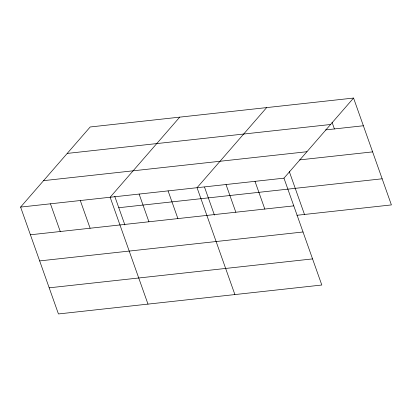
<?xml version="1.0" encoding="UTF-8"?>
<svg xmlns="http://www.w3.org/2000/svg" width="412" height="412" viewBox="0 0 412 412"><rect width="100%" height="100%" fill="white"/><g stroke="black" fill="none" stroke-linecap="round" stroke-linejoin="round"><path stroke-width="0.62" d="M353.558 98.051L283.966 178.159L321.808 285.022L58.442 313.949L20.6 207.087L90.192 126.978L353.558 98.051L391.4 204.913L296.934 215.291M179.735 117.142L110.143 197.25L147.985 304.113M266.646 107.599L197.054 187.707L234.897 294.57M67.228 153.413L330.594 124.491M325.583 129.909L363.369 125.758M43.564 180.652L306.93 151.724M299.565 159.902L372.618 151.879M20.6 207.087L283.966 178.159M118.785 207.72L382.151 178.793M30.411 234.788L293.777 205.866M39.66 260.909L303.026 231.987M49.193 287.823L312.559 258.901M332.051 122.312L334.4 128.941M289.312 171.593L304.489 214.461M254.997 181.342L264.808 209.049M226.023 184.525L235.834 212.226M204.517 187.12L214.425 215.1M168.086 190.885L177.896 218.592M139.112 194.067L148.928 221.774M114.763 196.354L124.882 224.937M80.294 200.531L90.11 228.233M50.449 203.806L60.26 231.513"/></g></svg>
